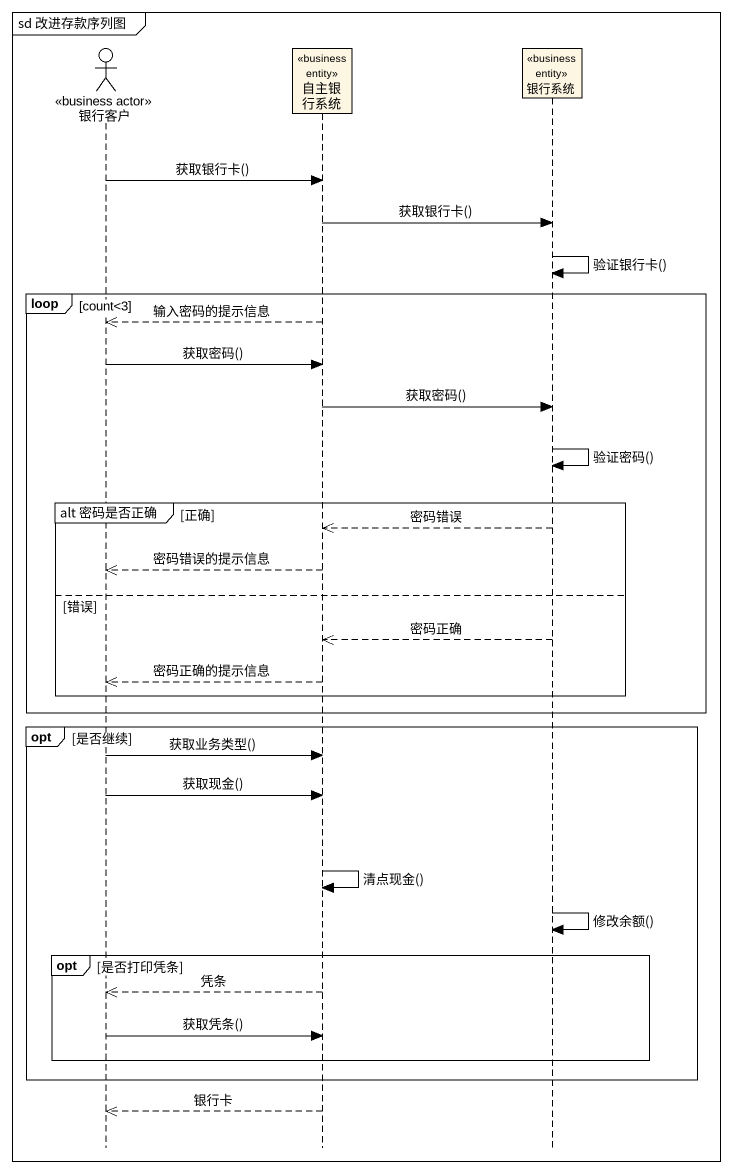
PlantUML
@startuml
mainframe sd 改进存款序列图
hide footbox
actor 银行客户 <<business actor>>
participant 自主银行系统 <<business entity>>
participant 银行系统 <<business entity>>

银行客户 -> 自主银行系统 : 获取银行卡()
自主银行系统 -> 银行系统 : 获取银行卡()
银行系统 -> 银行系统 : 验证银行卡()
loop count<3
  自主银行系统 -->> 银行客户 : 输入密码的提示信息
  银行客户 -> 自主银行系统 : 获取密码()
  自主银行系统 -> 银行系统 : 获取密码()
  银行系统 -> 银行系统 : 验证密码()
  group alt 密码是否正确 [正确]
    银行系统 -->> 自主银行系统 : 密码错误
    自主银行系统 -->> 银行客户 : 密码错误的提示信息
  else 错误
    银行系统 -->> 自主银行系统 : 密码正确
    自主银行系统 -->> 银行客户 : 密码正确的提示信息
  end
end
opt 是否继续
  银行客户 -> 自主银行系统 : 获取业务类型()
  银行客户 -> 自主银行系统 : 获取现金()
  自主银行系统 -> 自主银行系统 : 清点现金()
  银行系统 -> 银行系统 : 修改余额()
  opt 是否打印凭条
    自主银行系统 -->> 银行客户 : 凭条
    银行客户 -> 自主银行系统 : 获取凭条()
  end
end
自主银行系统 -->> 银行客户 : 银行卡
@enduml
